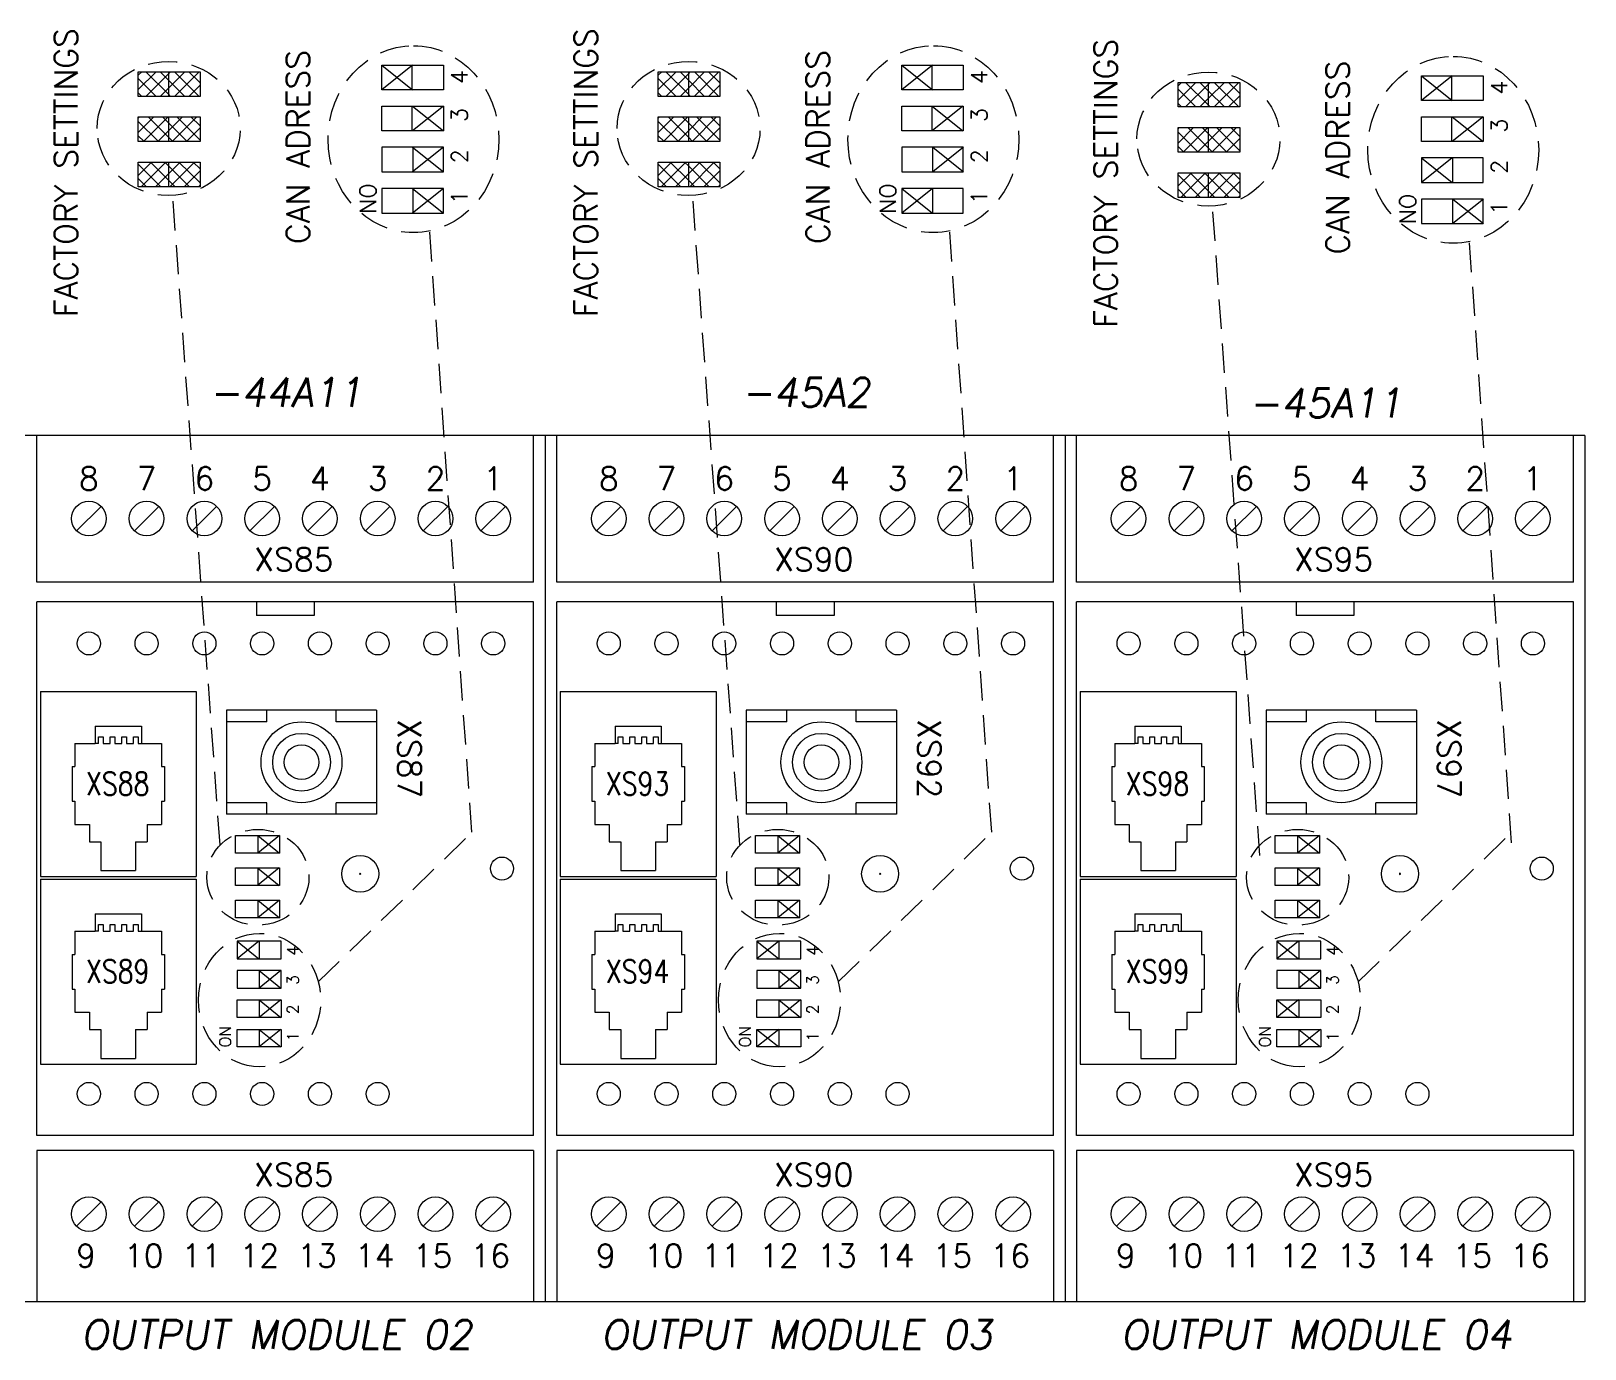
# Model space of a CAD drawing. Extents: x -2993 to 3661, y -4147 to -1441.
# Drawn here: x 1415.2 to 1549.7, y -3437.1 to -3323 of the extents above; entities that cross this region are included whole.
import ezdxf
from ezdxf.enums import TextEntityAlignment as Align

# ---------------------------------------------------------------- set-up
doc = ezdxf.new("R2010")
doc.units = 0
doc.header["$LTSCALE"] = 0.1
doc.header["$MEASUREMENT"] = 0
doc.linetypes.add('DASHED', pattern=[19.05, 12.7, -6.35])
doc.layers.get('0').update_dxf_attribs({"linetype": 'CONTINUOUS'})
doc.styles.get("Standard").update_dxf_attribs({"font": 'simplex.shx'})

msp = doc.modelspace()

# ---------------------------------------------------------------- linework, layer by layer
at = {"linetype": 'Continuous', "lineweight": 13}
for p, q in [((1445.53, -3325.93), (1450.86, -3325.93)), ((1445.53, -3328.06), (1445.53, -3325.93)), ((1448.16, -3328.06), (1448.16, -3325.93)), ((1450.86, -3325.93), (1450.86, -3328.06)), ((1490.53, -3325.93), (1495.86, -3325.93)), ((1490.53, -3328.06), (1490.53, -3325.93)), ((1493.16, -3328.06), (1493.16, -3325.93)), ((1495.86, -3325.93), (1495.86, -3328.06)), ((1424.45, -3326.5), (1429.79, -3326.5)), ((1424.45, -3328.63), (1424.45, -3326.5)), ((1427.09, -3328.63), (1427.09, -3326.5)), ((1429.79, -3326.5), (1429.79, -3328.63)), ((1469.45, -3326.5), (1474.79, -3326.5)), ((1469.45, -3328.63), (1469.45, -3326.5)), ((1472.09, -3328.63), (1472.09, -3326.5)), ((1474.79, -3326.5), (1474.79, -3328.63)), ((1514.45, -3327.42), (1519.79, -3327.42)), ((1514.45, -3329.55), (1514.45, -3327.42)), ((1517.09, -3329.55), (1517.09, -3327.42)), ((1519.79, -3327.42), (1519.79, -3329.55)), ((1535.53, -3326.85), (1540.86, -3326.85)), ((1535.53, -3328.98), (1535.53, -3326.85)), ((1538.16, -3328.98), (1538.16, -3326.85)), ((1540.86, -3326.85), (1540.86, -3328.98)), ((1429.79, -3328.63), (1424.45, -3328.63)), ((1450.86, -3328.06), (1445.53, -3328.06)), ((1474.79, -3328.63), (1469.45, -3328.63)), ((1495.86, -3328.06), (1490.53, -3328.06)), ((1445.53, -3329.48), (1450.86, -3329.48)), ((1445.53, -3331.62), (1445.53, -3329.48)), ((1448.16, -3331.62), (1448.16, -3329.48)), ((1450.86, -3329.48), (1450.86, -3331.62)), ((1490.53, -3329.48), (1495.86, -3329.48)), ((1490.53, -3331.62), (1490.53, -3329.48)), ((1493.16, -3331.62), (1493.16, -3329.48)), ((1495.86, -3329.48), (1495.86, -3331.62)), ((1519.79, -3329.55), (1514.45, -3329.55)), ((1540.86, -3328.98), (1535.53, -3328.98)), ((1424.45, -3330.41), (1429.79, -3330.41)), ((1424.45, -3332.54), (1424.45, -3330.41)), ((1427.09, -3332.54), (1427.09, -3330.41)), ((1429.79, -3330.41), (1429.79, -3332.54)), ((1469.45, -3330.41), (1474.79, -3330.41)), ((1469.45, -3332.54), (1469.45, -3330.41)), ((1472.09, -3332.54), (1472.09, -3330.41)), ((1474.79, -3330.41), (1474.79, -3332.54)), ((1514.45, -3331.33), (1519.79, -3331.33)), ((1514.45, -3333.46), (1514.45, -3331.33)), ((1517.09, -3333.46), (1517.09, -3331.33)), ((1519.79, -3331.33), (1519.79, -3333.46)), ((1535.53, -3330.4), (1540.86, -3330.4)), ((1535.53, -3332.54), (1535.53, -3330.4)), ((1538.16, -3332.54), (1538.16, -3330.4)), ((1540.86, -3330.4), (1540.86, -3332.54)), ((1429.79, -3332.54), (1424.45, -3332.54)), ((1450.86, -3331.62), (1445.53, -3331.62)), ((1474.79, -3332.54), (1469.45, -3332.54)), ((1495.86, -3331.62), (1490.53, -3331.62)), ((1540.86, -3332.54), (1535.53, -3332.54)), ((1450.86, -3333.04), (1445.53, -3333.04)), ((1445.53, -3333.04), (1445.53, -3335.17)), ((1448.23, -3335.17), (1448.23, -3333.04)), ((1450.86, -3335.17), (1450.86, -3333.04)), ((1495.86, -3333.04), (1490.53, -3333.04)), ((1490.53, -3333.04), (1490.53, -3335.17)), ((1493.23, -3335.17), (1493.23, -3333.04)), ((1495.86, -3335.17), (1495.86, -3333.04)), ((1519.79, -3333.46), (1514.45, -3333.46)), ((1540.86, -3333.96), (1535.53, -3333.96)), ((1535.53, -3333.96), (1535.53, -3336.09)), ((1538.23, -3336.09), (1538.23, -3333.96)), ((1540.86, -3336.09), (1540.86, -3333.96)), ((1424.45, -3334.32), (1429.79, -3334.32)), ((1424.45, -3336.46), (1424.45, -3334.32)), ((1427.09, -3336.46), (1427.09, -3334.32)), ((1429.79, -3334.32), (1429.79, -3336.46)), ((1445.53, -3335.17), (1450.86, -3335.17)), ((1469.45, -3334.32), (1474.79, -3334.32)), ((1469.45, -3336.46), (1469.45, -3334.32)), ((1472.09, -3336.46), (1472.09, -3334.32)), ((1474.79, -3334.32), (1474.79, -3336.46)), ((1490.53, -3335.17), (1495.86, -3335.17)), ((1514.45, -3335.24), (1519.79, -3335.24)), ((1514.45, -3337.38), (1514.45, -3335.24)), ((1517.09, -3337.38), (1517.09, -3335.24)), ((1519.79, -3335.24), (1519.79, -3337.38)), ((1429.79, -3336.46), (1424.45, -3336.46)), ((1450.86, -3336.6), (1445.53, -3336.6)), ((1445.53, -3336.6), (1445.53, -3338.73)), ((1448.23, -3338.73), (1448.23, -3336.6)), ((1450.86, -3338.73), (1450.86, -3336.6)), ((1474.79, -3336.46), (1469.45, -3336.46)), ((1495.86, -3336.6), (1490.53, -3336.6)), ((1490.53, -3336.6), (1490.53, -3338.73)), ((1493.23, -3338.73), (1493.23, -3336.6)), ((1495.86, -3338.73), (1495.86, -3336.6)), ((1535.53, -3336.09), (1540.86, -3336.09)), ((1519.79, -3337.38), (1514.45, -3337.38)), ((1540.86, -3337.52), (1535.53, -3337.52)), ((1535.53, -3337.52), (1535.53, -3339.65)), ((1538.23, -3339.65), (1538.23, -3337.52)), ((1540.86, -3339.65), (1540.86, -3337.52)), ((1445.53, -3338.73), (1450.86, -3338.73)), ((1490.53, -3338.73), (1495.86, -3338.73)), ((1535.53, -3339.65), (1540.86, -3339.65)), ((1421, -3384.06), (1421.4, -3384.06)), ((1421, -3384.65), (1421, -3384.06)), ((1421.4, -3384.06), (1421.4, -3384.65)), ((1421.4, -3384.65), (1422.01, -3384.65)), ((1422.01, -3384.06), (1422.42, -3384.06)), ((1422.01, -3384.65), (1422.01, -3384.06)), ((1422.42, -3384.06), (1422.42, -3384.65)), ((1422.42, -3384.65), (1423.03, -3384.65)), ((1423.03, -3384.65), (1423.03, -3384.06)), ((1423.03, -3384.06), (1423.44, -3384.06)), ((1423.44, -3384.06), (1423.44, -3384.65)), ((1423.44, -3384.65), (1424.04, -3384.65)), ((1424.04, -3384.06), (1424.45, -3384.06)), ((1424.04, -3384.65), (1424.04, -3384.06)), ((1424.45, -3384.06), (1424.45, -3384.65)), ((1466, -3384.06), (1466.4, -3384.06)), ((1466, -3384.65), (1466, -3384.06)), ((1466.4, -3384.06), (1466.4, -3384.65)), ((1466.4, -3384.65), (1467.01, -3384.65)), ((1467.01, -3384.06), (1467.42, -3384.06)), ((1467.01, -3384.65), (1467.01, -3384.06)), ((1467.42, -3384.06), (1467.42, -3384.65)), ((1467.42, -3384.65), (1468.03, -3384.65)), ((1468.03, -3384.65), (1468.03, -3384.06)), ((1468.03, -3384.06), (1468.44, -3384.06)), ((1468.44, -3384.06), (1468.44, -3384.65)), ((1468.44, -3384.65), (1469.04, -3384.65)), ((1469.04, -3384.06), (1469.45, -3384.06)), ((1469.04, -3384.65), (1469.04, -3384.06)), ((1469.45, -3384.06), (1469.45, -3384.65)), ((1511, -3384.06), (1511.4, -3384.06)), ((1511, -3384.65), (1511, -3384.06)), ((1511.4, -3384.06), (1511.4, -3384.65)), ((1511.4, -3384.65), (1512.01, -3384.65)), ((1512.01, -3384.06), (1512.42, -3384.06)), ((1512.01, -3384.65), (1512.01, -3384.06)), ((1512.42, -3384.06), (1512.42, -3384.65)), ((1512.42, -3384.65), (1513.03, -3384.65)), ((1513.03, -3384.65), (1513.03, -3384.06)), ((1513.03, -3384.06), (1513.44, -3384.06)), ((1513.44, -3384.06), (1513.44, -3384.65)), ((1513.44, -3384.65), (1514.04, -3384.65)), ((1514.04, -3384.06), (1514.45, -3384.06)), ((1514.04, -3384.65), (1514.04, -3384.06)), ((1514.45, -3384.06), (1514.45, -3384.65)), ((1432.87, -3394.15), (1432.87, -3392.62)), ((1432.87, -3392.62), (1436.68, -3392.62)), ((1432.87, -3392.62), (1436.68, -3392.62)), ((1434.8, -3392.62), (1434.8, -3394.15)), ((1436.68, -3392.62), (1436.68, -3394.15)), ((1477.87, -3394.15), (1477.87, -3392.62)), ((1477.87, -3392.62), (1481.68, -3392.62)), ((1477.87, -3392.62), (1481.68, -3392.62)), ((1479.8, -3392.62), (1479.8, -3394.15)), ((1481.68, -3392.62), (1481.68, -3394.15)), ((1522.87, -3394.15), (1522.87, -3392.62)), ((1522.87, -3392.62), (1526.68, -3392.62)), ((1522.87, -3392.62), (1526.68, -3392.62)), ((1524.8, -3392.62), (1524.8, -3394.15)), ((1526.68, -3392.62), (1526.68, -3394.15)), ((1436.68, -3394.15), (1432.87, -3394.15)), ((1436.68, -3394.15), (1432.87, -3394.15)), ((1481.68, -3394.15), (1477.87, -3394.15)), ((1481.68, -3394.15), (1477.87, -3394.15)), ((1526.68, -3394.15), (1522.87, -3394.15)), ((1526.68, -3394.15), (1522.87, -3394.15)), ((1432.87, -3396.94), (1432.87, -3395.42)), ((1432.87, -3395.42), (1436.68, -3395.42)), ((1432.87, -3395.42), (1436.68, -3395.42)), ((1434.8, -3395.42), (1434.8, -3396.94)), ((1436.68, -3395.42), (1436.68, -3396.94)), ((1477.87, -3396.94), (1477.87, -3395.42)), ((1477.87, -3395.42), (1481.68, -3395.42)), ((1477.87, -3395.42), (1481.68, -3395.42)), ((1479.8, -3395.42), (1479.8, -3396.94)), ((1481.68, -3395.42), (1481.68, -3396.94)), ((1522.87, -3396.94), (1522.87, -3395.42)), ((1522.87, -3395.42), (1526.68, -3395.42)), ((1522.87, -3395.42), (1526.68, -3395.42)), ((1524.8, -3395.42), (1524.8, -3396.94)), ((1526.68, -3395.42), (1526.68, -3396.94)), ((1436.68, -3396.94), (1432.87, -3396.94)), ((1436.68, -3396.94), (1432.87, -3396.94)), ((1481.68, -3396.94), (1477.87, -3396.94)), ((1481.68, -3396.94), (1477.87, -3396.94)), ((1526.68, -3396.94), (1522.87, -3396.94)), ((1526.68, -3396.94), (1522.87, -3396.94)), ((1432.87, -3399.74), (1432.87, -3398.21)), ((1432.87, -3398.21), (1436.68, -3398.21)), ((1432.87, -3398.21), (1436.68, -3398.21)), ((1434.8, -3398.21), (1434.8, -3399.74)), ((1436.68, -3398.21), (1436.68, -3399.74)), ((1477.87, -3399.74), (1477.87, -3398.21)), ((1477.87, -3398.21), (1481.68, -3398.21)), ((1477.87, -3398.21), (1481.68, -3398.21)), ((1479.8, -3398.21), (1479.8, -3399.74)), ((1481.68, -3398.21), (1481.68, -3399.74)), ((1522.87, -3399.74), (1522.87, -3398.21)), ((1522.87, -3398.21), (1526.68, -3398.21)), ((1522.87, -3398.21), (1526.68, -3398.21)), ((1524.8, -3398.21), (1524.8, -3399.74)), ((1526.68, -3398.21), (1526.68, -3399.74)), ((1436.68, -3399.74), (1432.87, -3399.74)), ((1436.68, -3399.74), (1432.87, -3399.74)), ((1481.68, -3399.74), (1477.87, -3399.74)), ((1481.68, -3399.74), (1477.87, -3399.74)), ((1526.68, -3399.74), (1522.87, -3399.74)), ((1526.68, -3399.74), (1522.87, -3399.74)), ((1421, -3400.9), (1421, -3400.31)), ((1421, -3400.31), (1421.4, -3400.31)), ((1421.4, -3400.31), (1421.4, -3400.9)), ((1421.4, -3400.9), (1422.01, -3400.9)), ((1422.01, -3400.31), (1422.42, -3400.31)), ((1422.01, -3400.9), (1422.01, -3400.31)), ((1422.42, -3400.31), (1422.42, -3400.9)), ((1422.42, -3400.9), (1423.03, -3400.9)), ((1423.03, -3400.9), (1423.03, -3400.31)), ((1423.03, -3400.31), (1423.44, -3400.31)), ((1423.44, -3400.31), (1423.44, -3400.9)), ((1423.44, -3400.9), (1424.04, -3400.9)), ((1424.04, -3400.9), (1424.04, -3400.31)), ((1424.04, -3400.31), (1424.45, -3400.31)), ((1424.45, -3400.31), (1424.45, -3400.9)), ((1466, -3400.9), (1466, -3400.31)), ((1466, -3400.31), (1466.4, -3400.31)), ((1466.4, -3400.31), (1466.4, -3400.9)), ((1466.4, -3400.9), (1467.01, -3400.9)), ((1467.01, -3400.31), (1467.42, -3400.31)), ((1467.01, -3400.9), (1467.01, -3400.31)), ((1467.42, -3400.31), (1467.42, -3400.9)), ((1467.42, -3400.9), (1468.03, -3400.9)), ((1468.03, -3400.9), (1468.03, -3400.31)), ((1468.03, -3400.31), (1468.44, -3400.31)), ((1468.44, -3400.31), (1468.44, -3400.9)), ((1468.44, -3400.9), (1469.04, -3400.9)), ((1469.04, -3400.9), (1469.04, -3400.31)), ((1469.04, -3400.31), (1469.45, -3400.31)), ((1469.45, -3400.31), (1469.45, -3400.9)), ((1511, -3400.9), (1511, -3400.31)), ((1511, -3400.31), (1511.4, -3400.31)), ((1511.4, -3400.31), (1511.4, -3400.9)), ((1511.4, -3400.9), (1512.01, -3400.9)), ((1512.01, -3400.31), (1512.42, -3400.31)), ((1512.01, -3400.9), (1512.01, -3400.31)), ((1512.42, -3400.31), (1512.42, -3400.9)), ((1512.42, -3400.9), (1513.03, -3400.9)), ((1513.03, -3400.9), (1513.03, -3400.31)), ((1513.03, -3400.31), (1513.44, -3400.31)), ((1513.44, -3400.31), (1513.44, -3400.9)), ((1513.44, -3400.9), (1514.04, -3400.9)), ((1514.04, -3400.9), (1514.04, -3400.31)), ((1514.04, -3400.31), (1514.45, -3400.31)), ((1514.45, -3400.31), (1514.45, -3400.9)), ((1433, -3401.77), (1433, -3403.29)), ((1436.81, -3401.77), (1433, -3401.77)), ((1434.9, -3401.77), (1434.9, -3403.29)), ((1436.81, -3403.29), (1436.81, -3401.77)), ((1478, -3401.77), (1478, -3403.29)), ((1481.81, -3401.77), (1478, -3401.77)), ((1479.9, -3401.77), (1479.9, -3403.29)), ((1481.81, -3403.29), (1481.81, -3401.77)), ((1523, -3401.77), (1523, -3403.29)), ((1526.81, -3401.77), (1523, -3401.77)), ((1524.9, -3401.77), (1524.9, -3403.29)), ((1526.81, -3403.29), (1526.81, -3401.77)), ((1433, -3403.29), (1436.81, -3403.29)), ((1478, -3403.29), (1481.81, -3403.29)), ((1523, -3403.29), (1526.81, -3403.29)), ((1436.81, -3404.31), (1433, -3404.31)), ((1433, -3404.31), (1433, -3405.83)), ((1434.9, -3404.31), (1434.9, -3405.83)), ((1436.81, -3405.83), (1436.81, -3404.31)), ((1481.81, -3404.31), (1478, -3404.31)), ((1478, -3404.31), (1478, -3405.83)), ((1479.9, -3404.31), (1479.9, -3405.83)), ((1481.81, -3405.83), (1481.81, -3404.31)), ((1526.81, -3404.31), (1523, -3404.31)), ((1523, -3404.31), (1523, -3405.83)), ((1524.9, -3404.31), (1524.9, -3405.83)), ((1526.81, -3405.83), (1526.81, -3404.31)), ((1433, -3405.83), (1436.81, -3405.83)), ((1433, -3408.37), (1433, -3406.85)), ((1433, -3406.85), (1436.81, -3406.85)), ((1434.9, -3406.85), (1434.9, -3408.37)), ((1436.81, -3406.85), (1436.81, -3408.37)), ((1478, -3405.83), (1481.81, -3405.83)), ((1478, -3408.37), (1478, -3406.85)), ((1478, -3406.85), (1481.81, -3406.85)), ((1479.9, -3406.85), (1479.9, -3408.37)), ((1481.81, -3406.85), (1481.81, -3408.37)), ((1523, -3405.83), (1526.81, -3405.83)), ((1523, -3408.37), (1523, -3406.85)), ((1523, -3406.85), (1526.81, -3406.85)), ((1524.9, -3406.85), (1524.9, -3408.37)), ((1526.81, -3406.85), (1526.81, -3408.37)), ((1436.81, -3408.37), (1433, -3408.37)), ((1433, -3409.39), (1436.81, -3409.39)), ((1433, -3410.91), (1433, -3409.39)), ((1434.9, -3409.39), (1434.9, -3410.91)), ((1436.81, -3409.39), (1436.81, -3410.91)), ((1481.81, -3408.37), (1478, -3408.37)), ((1478, -3409.39), (1481.81, -3409.39)), ((1478, -3410.91), (1478, -3409.39)), ((1479.9, -3409.39), (1479.9, -3410.91)), ((1481.81, -3409.39), (1481.81, -3410.91)), ((1526.81, -3408.37), (1523, -3408.37)), ((1523, -3409.39), (1526.81, -3409.39)), ((1523, -3410.91), (1523, -3409.39)), ((1524.9, -3409.39), (1524.9, -3410.91)), ((1526.81, -3409.39), (1526.81, -3410.91)), ((1436.81, -3410.91), (1433, -3410.91)), ((1481.81, -3410.91), (1478, -3410.91)), ((1526.81, -3410.91), (1523, -3410.91))]:
    msp.add_line(p, q, dxfattribs=at)
at = {"color": 7, "lineweight": 13}
for p, q in [((1448.19, -3325.93), (1445.53, -3328.06)), ((1445.53, -3325.93), (1448.19, -3328.06)), ((1493.19, -3325.93), (1490.53, -3328.06)), ((1490.53, -3325.93), (1493.19, -3328.06)), ((1538.19, -3326.85), (1535.53, -3328.98)), ((1535.53, -3326.85), (1538.19, -3328.98)), ((1450.86, -3329.48), (1448.19, -3331.62)), ((1448.19, -3329.48), (1450.86, -3331.62)), ((1495.83, -3329.48), (1493.16, -3331.62)), ((1493.16, -3329.48), (1495.83, -3331.62)), ((1540.86, -3330.4), (1538.19, -3332.54)), ((1538.19, -3330.4), (1540.86, -3332.54)), ((1450.86, -3333.04), (1448.19, -3335.17)), ((1448.19, -3333.04), (1450.86, -3335.17)), ((1495.89, -3333.04), (1493.23, -3335.17)), ((1493.23, -3333.04), (1495.89, -3335.17)), ((1538.19, -3333.96), (1535.53, -3336.09)), ((1535.53, -3333.96), (1538.19, -3336.09)), ((1450.86, -3336.6), (1448.19, -3338.73)), ((1448.19, -3336.6), (1450.86, -3338.73)), ((1493.19, -3336.6), (1490.53, -3338.73)), ((1490.53, -3336.6), (1493.19, -3338.73)), ((1540.89, -3337.52), (1538.23, -3339.65)), ((1538.23, -3337.52), (1540.89, -3339.65)), ((1434.8, -3392.62), (1436.68, -3394.15)), ((1436.68, -3392.62), (1434.8, -3394.15)), ((1479.8, -3392.62), (1481.68, -3394.15)), ((1481.68, -3392.62), (1479.8, -3394.15)), ((1524.8, -3392.62), (1526.68, -3394.15)), ((1526.68, -3392.62), (1524.8, -3394.15)), ((1434.77, -3395.42), (1436.65, -3396.94)), ((1436.65, -3395.42), (1434.77, -3396.94)), ((1479.77, -3395.42), (1481.65, -3396.94)), ((1481.65, -3395.42), (1479.77, -3396.94)), ((1524.77, -3395.42), (1526.65, -3396.94)), ((1526.65, -3395.42), (1524.77, -3396.94)), ((1434.8, -3398.21), (1436.68, -3399.74)), ((1436.68, -3398.21), (1434.8, -3399.74)), ((1479.8, -3398.21), (1481.68, -3399.74)), ((1481.68, -3398.21), (1479.8, -3399.74)), ((1524.8, -3398.21), (1526.68, -3399.74)), ((1526.68, -3398.21), (1524.8, -3399.74)), ((1433, -3401.77), (1434.88, -3403.29)), ((1434.88, -3401.77), (1433, -3403.29)), ((1478, -3401.77), (1479.88, -3403.29)), ((1479.88, -3401.77), (1478, -3403.29)), ((1523, -3401.77), (1524.88, -3403.29)), ((1524.88, -3401.77), (1523, -3403.29)), ((1434.9, -3404.31), (1436.78, -3405.83)), ((1436.78, -3404.31), (1434.9, -3405.83)), ((1479.9, -3404.31), (1481.78, -3405.83)), ((1481.78, -3404.31), (1479.9, -3405.83)), ((1524.9, -3404.31), (1526.78, -3405.83)), ((1526.78, -3404.31), (1524.9, -3405.83)), ((1434.9, -3406.85), (1436.78, -3408.37)), ((1436.78, -3406.85), (1434.9, -3408.37)), ((1479.9, -3406.85), (1481.78, -3408.37)), ((1481.78, -3406.85), (1479.9, -3408.37)), ((1523, -3406.85), (1524.88, -3408.37)), ((1524.88, -3406.85), (1523, -3408.37)), ((1434.9, -3409.39), (1436.78, -3410.91)), ((1436.78, -3409.39), (1434.9, -3410.91)), ((1478, -3409.39), (1479.88, -3410.91)), ((1479.88, -3409.39), (1478, -3410.91)), ((1524.9, -3409.39), (1526.78, -3410.91)), ((1526.78, -3409.39), (1524.9, -3410.91))]:
    msp.add_line(p, q, dxfattribs=at)
at = {"lineweight": 13}
for p, q in [((1424.45, -3326.8), (1424.76, -3326.5)), ((1424.45, -3328.04), (1426, -3326.5)), ((1426, -3328.63), (1424.45, -3327.09)), ((1427.09, -3328.48), (1425.1, -3326.5)), ((1425.1, -3328.63), (1427.09, -3326.65)), ((1427.09, -3327.25), (1426.34, -3326.5)), ((1427.09, -3326.65), (1427.23, -3326.5)), ((1427.09, -3327.88), (1428.47, -3326.5)), ((1428.47, -3328.63), (1427.09, -3327.25)), ((1427.57, -3328.63), (1429.71, -3326.5)), ((1429.71, -3328.63), (1427.58, -3326.5)), ((1429.79, -3327.47), (1428.81, -3326.5)), ((1469.45, -3326.8), (1469.76, -3326.5)), ((1469.45, -3328.04), (1471, -3326.5)), ((1471, -3328.63), (1469.45, -3327.09)), ((1472.09, -3328.48), (1470.1, -3326.5)), ((1470.1, -3328.63), (1472.09, -3326.65)), ((1472.09, -3327.25), (1471.34, -3326.5)), ((1472.09, -3326.65), (1472.23, -3326.5)), ((1472.09, -3327.88), (1473.47, -3326.5)), ((1473.47, -3328.63), (1472.09, -3327.25)), ((1472.57, -3328.63), (1474.71, -3326.5)), ((1474.71, -3328.63), (1472.58, -3326.5)), ((1474.79, -3327.47), (1473.81, -3326.5)), ((1514.45, -3327.72), (1514.76, -3327.42)), ((1514.45, -3328.96), (1516, -3327.42)), ((1517.09, -3329.4), (1515.1, -3327.42)), ((1517.09, -3328.17), (1516.34, -3327.42)), ((1517.09, -3327.57), (1517.23, -3327.42)), ((1517.09, -3328.8), (1518.47, -3327.42)), ((1517.57, -3329.55), (1519.71, -3327.42)), ((1519.71, -3329.55), (1517.58, -3327.42)), ((1519.79, -3328.39), (1518.81, -3327.42)), ((1424.76, -3328.63), (1424.45, -3328.33)), ((1426.34, -3328.63), (1427.09, -3327.88)), ((1427.23, -3328.63), (1427.09, -3328.48)), ((1428.81, -3328.63), (1429.79, -3327.66)), ((1469.76, -3328.63), (1469.45, -3328.33)), ((1471.34, -3328.63), (1472.09, -3327.88)), ((1472.23, -3328.63), (1472.09, -3328.48)), ((1473.81, -3328.63), (1474.79, -3327.66)), ((1516, -3329.55), (1514.45, -3328.01)), ((1515.1, -3329.55), (1517.09, -3327.57)), ((1516.34, -3329.55), (1517.09, -3328.8)), ((1518.47, -3329.55), (1517.09, -3328.17)), ((1518.81, -3329.55), (1519.79, -3328.58)), ((1514.76, -3329.55), (1514.45, -3329.25)), ((1517.23, -3329.55), (1517.09, -3329.4)), ((1424.45, -3330.52), (1424.56, -3330.41)), ((1424.45, -3331.75), (1425.8, -3330.41)), ((1426.2, -3332.54), (1424.45, -3330.8)), ((1424.9, -3332.54), (1427.03, -3330.41)), ((1427.09, -3332.2), (1425.3, -3330.41)), ((1427.09, -3330.96), (1426.54, -3330.41)), ((1427.09, -3331.6), (1428.27, -3330.41)), ((1428.67, -3332.54), (1427.09, -3330.96)), ((1427.38, -3332.54), (1429.51, -3330.41)), ((1429.79, -3332.42), (1427.78, -3330.41)), ((1428.61, -3332.54), (1429.79, -3331.37)), ((1429.79, -3331.18), (1429.01, -3330.41)), ((1469.45, -3330.52), (1469.56, -3330.41)), ((1469.45, -3331.75), (1470.8, -3330.41)), ((1471.2, -3332.54), (1469.45, -3330.8)), ((1469.9, -3332.54), (1472.03, -3330.41)), ((1472.09, -3332.2), (1470.3, -3330.41)), ((1472.09, -3330.96), (1471.54, -3330.41)), ((1472.09, -3331.6), (1473.27, -3330.41)), ((1473.67, -3332.54), (1472.09, -3330.96)), ((1472.38, -3332.54), (1474.51, -3330.41)), ((1474.79, -3332.42), (1472.78, -3330.41)), ((1473.61, -3332.54), (1474.79, -3331.37)), ((1474.79, -3331.18), (1474.01, -3330.41)), ((1514.45, -3331.44), (1514.56, -3331.33)), ((1514.45, -3332.67), (1515.8, -3331.33)), ((1514.9, -3333.46), (1517.03, -3331.33)), ((1517.09, -3333.12), (1515.3, -3331.33)), ((1517.09, -3331.88), (1516.54, -3331.33)), ((1517.09, -3332.52), (1518.27, -3331.33)), ((1517.38, -3333.46), (1519.51, -3331.33)), ((1519.79, -3333.34), (1517.78, -3331.33)), ((1519.79, -3332.1), (1519.01, -3331.33)), ((1424.96, -3332.54), (1424.45, -3332.04)), ((1426.14, -3332.54), (1427.09, -3331.6)), ((1427.43, -3332.54), (1427.09, -3332.2)), ((1469.96, -3332.54), (1469.45, -3332.04)), ((1471.14, -3332.54), (1472.09, -3331.6)), ((1472.43, -3332.54), (1472.09, -3332.2)), ((1516.2, -3333.46), (1514.45, -3331.72)), ((1516.14, -3333.46), (1517.09, -3332.52)), ((1518.67, -3333.46), (1517.09, -3331.88)), ((1518.61, -3333.46), (1519.79, -3332.29)), ((1514.96, -3333.46), (1514.45, -3332.96)), ((1517.43, -3333.46), (1517.09, -3333.12)), ((1424.45, -3335.47), (1425.6, -3334.32)), ((1426.4, -3336.46), (1424.45, -3334.51)), ((1424.7, -3336.46), (1426.83, -3334.32)), ((1427.09, -3335.91), (1425.5, -3334.32)), ((1425.94, -3336.46), (1427.09, -3335.31)), ((1427.09, -3334.67), (1426.74, -3334.32)), ((1427.09, -3335.31), (1428.07, -3334.32)), ((1428.87, -3336.46), (1427.09, -3334.67)), ((1427.18, -3336.46), (1429.31, -3334.32)), ((1429.79, -3336.13), (1427.97, -3334.32)), ((1428.41, -3336.46), (1429.79, -3335.08)), ((1429.79, -3334.9), (1429.21, -3334.32)), ((1469.45, -3335.47), (1470.6, -3334.32)), ((1471.4, -3336.46), (1469.45, -3334.51)), ((1469.7, -3336.46), (1471.83, -3334.32)), ((1472.09, -3335.91), (1470.5, -3334.32)), ((1470.94, -3336.46), (1472.09, -3335.31)), ((1472.09, -3334.67), (1471.74, -3334.32)), ((1472.09, -3335.31), (1473.07, -3334.32)), ((1473.87, -3336.46), (1472.09, -3334.67)), ((1472.18, -3336.46), (1474.31, -3334.32)), ((1474.79, -3336.13), (1472.97, -3334.32)), ((1473.41, -3336.46), (1474.79, -3335.08)), ((1474.79, -3334.9), (1474.21, -3334.32)), ((1514.45, -3336.39), (1515.6, -3335.24)), ((1516.4, -3337.38), (1514.45, -3335.43)), ((1514.7, -3337.38), (1516.83, -3335.24)), ((1517.09, -3336.83), (1515.5, -3335.24)), ((1517.09, -3335.59), (1516.74, -3335.24)), ((1517.09, -3336.23), (1518.07, -3335.24)), ((1518.87, -3337.38), (1517.09, -3335.59)), ((1517.18, -3337.38), (1519.31, -3335.24)), ((1519.79, -3337.05), (1517.97, -3335.24)), ((1519.79, -3335.82), (1519.21, -3335.24)), ((1425.16, -3336.46), (1424.45, -3335.75)), ((1427.63, -3336.46), (1427.09, -3335.91)), ((1429.65, -3336.46), (1429.79, -3336.32)), ((1470.16, -3336.46), (1469.45, -3335.75)), ((1472.63, -3336.46), (1472.09, -3335.91)), ((1474.65, -3336.46), (1474.79, -3336.32)), ((1515.16, -3337.38), (1514.45, -3336.67)), ((1515.94, -3337.38), (1517.09, -3336.23)), ((1517.63, -3337.38), (1517.09, -3336.83)), ((1518.41, -3337.38), (1519.79, -3336)), ((1519.65, -3337.38), (1519.79, -3337.24)), ((1459.67, -3357.98), (1414.67, -3357.98)), ((1459.67, -3357.98), (1414.67, -3357.98)), ((1415.67, -3370.68), (1415.67, -3357.98)), ((1458.67, -3370.68), (1458.67, -3357.98)), ((1459.67, -3357.98), (1459.67, -3432.98)), ((1459.67, -3357.98), (1459.67, -3432.98)), ((1459.67, -3357.98), (1459.67, -3432.98)), ((1459.67, -3357.98), (1459.67, -3432.98)), ((1459.67, -3357.98), (1459.67, -3432.98)), ((1459.67, -3357.98), (1459.67, -3432.98)), ((1459.67, -3357.98), (1459.67, -3432.98)), ((1459.67, -3357.98), (1459.67, -3432.98)), ((1504.67, -3357.98), (1459.67, -3357.98)), ((1504.67, -3357.98), (1459.67, -3357.98)), ((1459.67, -3357.98), (1459.67, -3432.98)), ((1459.67, -3357.98), (1459.67, -3432.98)), ((1459.67, -3357.98), (1459.67, -3432.98)), ((1459.67, -3357.98), (1459.67, -3432.98)), ((1459.67, -3357.98), (1459.67, -3432.98)), ((1459.67, -3357.98), (1459.67, -3432.98)), ((1459.67, -3357.98), (1459.67, -3432.98)), ((1460.67, -3370.68), (1460.67, -3357.98)), ((1503.67, -3370.68), (1503.67, -3357.98)), ((1504.67, -3357.98), (1504.67, -3432.06)), ((1504.67, -3357.98), (1504.67, -3432.06)), ((1504.67, -3357.98), (1504.67, -3432.06)), ((1504.67, -3357.98), (1504.67, -3432.06)), ((1504.67, -3357.98), (1504.67, -3432.06)), ((1549.67, -3357.98), (1504.67, -3357.98)), ((1549.67, -3357.98), (1504.67, -3357.98)), ((1504.67, -3357.98), (1504.67, -3432.98)), ((1504.67, -3357.98), (1504.67, -3432.98)), ((1504.67, -3357.98), (1504.67, -3432.98)), ((1504.67, -3357.98), (1504.67, -3432.98)), ((1504.67, -3357.98), (1504.67, -3432.98)), ((1504.67, -3357.98), (1504.67, -3432.98)), ((1504.67, -3357.98), (1504.67, -3432.98)), ((1505.67, -3370.68), (1505.67, -3357.98)), ((1548.67, -3370.68), (1548.67, -3357.98)), ((1549.67, -3357.98), (1549.67, -3432.98)), ((1421.23, -3364.12), (1419.11, -3366.24)), ((1426.23, -3364.12), (1424.11, -3366.24)), ((1431.23, -3364.12), (1429.11, -3366.24)), ((1436.23, -3364.12), (1434.11, -3366.24)), ((1441.23, -3364.12), (1439.11, -3366.24)), ((1446.23, -3364.12), (1444.11, -3366.24)), ((1451.23, -3364.12), (1449.11, -3366.24)), ((1456.23, -3364.12), (1454.11, -3366.24)), ((1466.23, -3364.12), (1464.11, -3366.24)), ((1471.23, -3364.12), (1469.11, -3366.24)), ((1476.23, -3364.12), (1474.11, -3366.24)), ((1481.23, -3364.12), (1479.11, -3366.24)), ((1486.23, -3364.12), (1484.11, -3366.24)), ((1491.23, -3364.12), (1489.11, -3366.24)), ((1496.23, -3364.12), (1494.11, -3366.24)), ((1501.23, -3364.12), (1499.11, -3366.24)), ((1511.23, -3364.12), (1509.11, -3366.24)), ((1516.23, -3364.12), (1514.11, -3366.24)), ((1521.23, -3364.12), (1519.11, -3366.24)), ((1526.23, -3364.12), (1524.11, -3366.24)), ((1531.23, -3364.12), (1529.11, -3366.24)), ((1536.23, -3364.12), (1534.11, -3366.24)), ((1541.23, -3364.12), (1539.11, -3366.24)), ((1546.23, -3364.12), (1544.11, -3366.24)), ((1459.67, -3370.23), (1459.67, -3420.73)), ((1504.67, -3370.23), (1504.67, -3420.73)), ((1458.67, -3370.68), (1415.67, -3370.68)), ((1503.67, -3370.68), (1460.67, -3370.68)), ((1548.67, -3370.68), (1505.67, -3370.68)), ((1458.67, -3372.38), (1415.67, -3372.38)), ((1415.67, -3418.58), (1415.67, -3372.38)), ((1434.67, -3372.38), (1434.67, -3373.58)), ((1439.67, -3372.38), (1439.67, -3373.58)), ((1458.67, -3418.58), (1458.67, -3372.38)), ((1503.67, -3372.38), (1460.67, -3372.38)), ((1460.67, -3418.58), (1460.67, -3372.38)), ((1479.67, -3372.38), (1479.67, -3373.58)), ((1484.67, -3372.38), (1484.67, -3373.58)), ((1503.67, -3418.58), (1503.67, -3372.38)), ((1548.67, -3372.38), (1505.67, -3372.38)), ((1505.67, -3418.58), (1505.67, -3372.38)), ((1524.67, -3372.38), (1524.67, -3373.58)), ((1529.67, -3372.38), (1529.67, -3373.58)), ((1548.67, -3418.58), (1548.67, -3372.38)), ((1439.67, -3373.58), (1434.67, -3373.58)), ((1484.67, -3373.58), (1479.67, -3373.58)), ((1529.67, -3373.58), (1524.67, -3373.58)), ((1415.97, -3380.15), (1429.47, -3380.15)), ((1415.97, -3380.15), (1415.97, -3396.15)), ((1429.47, -3380.15), (1429.47, -3396.15)), ((1460.97, -3380.15), (1474.47, -3380.15)), ((1460.97, -3380.15), (1460.97, -3396.15)), ((1474.47, -3380.15), (1474.47, -3396.15)), ((1505.97, -3380.15), (1519.47, -3380.15)), ((1505.97, -3380.15), (1505.97, -3396.15)), ((1519.47, -3380.15), (1519.47, -3396.15)), ((1445.08, -3381.77), (1432.08, -3381.77)), ((1432.08, -3381.77), (1432.08, -3390.77)), ((1435.58, -3382.77), (1435.58, -3381.77)), ((1441.58, -3382.77), (1441.58, -3381.77)), ((1445.08, -3381.77), (1445.08, -3390.77)), ((1490.08, -3381.77), (1477.08, -3381.77)), ((1477.08, -3381.77), (1477.08, -3390.77)), ((1480.58, -3382.77), (1480.58, -3381.77)), ((1486.58, -3382.77), (1486.58, -3381.77)), ((1490.08, -3381.77), (1490.08, -3390.77)), ((1535.08, -3381.77), (1522.08, -3381.77)), ((1522.08, -3381.77), (1522.08, -3390.77)), ((1525.58, -3382.77), (1525.58, -3381.77)), ((1531.58, -3382.77), (1531.58, -3381.77)), ((1535.08, -3381.77), (1535.08, -3390.77)), ((1420.72, -3383.15), (1424.72, -3383.15)), ((1420.72, -3383.15), (1420.72, -3384.65)), ((1424.72, -3383.15), (1424.72, -3384.65)), ((1435.58, -3382.77), (1432.08, -3382.77)), ((1445.08, -3382.77), (1441.58, -3382.77)), ((1465.72, -3383.15), (1469.72, -3383.15)), ((1465.72, -3383.15), (1465.72, -3384.65)), ((1469.72, -3383.15), (1469.72, -3384.65)), ((1480.58, -3382.77), (1477.08, -3382.77)), ((1490.08, -3382.77), (1486.58, -3382.77)), ((1510.72, -3383.15), (1514.72, -3383.15)), ((1510.72, -3383.15), (1510.72, -3384.65)), ((1514.72, -3383.15), (1514.72, -3384.65)), ((1525.58, -3382.77), (1522.08, -3382.77)), ((1535.08, -3382.77), (1531.58, -3382.77)), ((1418.97, -3384.65), (1420.72, -3384.65)), ((1418.97, -3384.65), (1418.97, -3386.65)), ((1421, -3384.65), (1420.72, -3384.65)), ((1424.45, -3384.65), (1424.72, -3384.65)), ((1424.72, -3384.65), (1426.47, -3384.65)), ((1426.47, -3384.65), (1426.47, -3386.65)), ((1463.97, -3384.65), (1465.72, -3384.65)), ((1463.97, -3384.65), (1463.97, -3386.65)), ((1466, -3384.65), (1465.72, -3384.65)), ((1469.45, -3384.65), (1469.72, -3384.65)), ((1469.72, -3384.65), (1471.47, -3384.65)), ((1471.47, -3384.65), (1471.47, -3386.65)), ((1508.97, -3384.65), (1510.72, -3384.65)), ((1508.97, -3384.65), (1508.97, -3386.65)), ((1511, -3384.65), (1510.72, -3384.65)), ((1514.45, -3384.65), (1514.72, -3384.65)), ((1514.72, -3384.65), (1516.47, -3384.65)), ((1516.47, -3384.65), (1516.47, -3386.65)), ((1418.72, -3386.65), (1418.97, -3386.65)), ((1418.72, -3386.65), (1418.72, -3389.65)), ((1426.47, -3386.65), (1426.72, -3386.65)), ((1426.72, -3386.65), (1426.72, -3389.65)), ((1463.72, -3386.65), (1463.97, -3386.65)), ((1463.72, -3386.65), (1463.72, -3389.65)), ((1471.47, -3386.65), (1471.72, -3386.65)), ((1471.72, -3386.65), (1471.72, -3389.65)), ((1508.72, -3386.65), (1508.97, -3386.65)), ((1508.72, -3386.65), (1508.72, -3389.65)), ((1516.47, -3386.65), (1516.72, -3386.65)), ((1516.72, -3386.65), (1516.72, -3389.65)), ((1418.72, -3389.65), (1418.97, -3389.65)), ((1418.97, -3389.65), (1418.97, -3391.65)), ((1426.47, -3389.65), (1426.72, -3389.65)), ((1426.47, -3389.65), (1426.47, -3391.65)), ((1435.58, -3389.77), (1432.08, -3389.77)), ((1435.58, -3390.77), (1435.58, -3389.77)), ((1445.08, -3389.77), (1441.58, -3389.77)), ((1441.58, -3390.77), (1441.58, -3389.77)), ((1463.72, -3389.65), (1463.97, -3389.65)), ((1463.97, -3389.65), (1463.97, -3391.65)), ((1471.47, -3389.65), (1471.72, -3389.65)), ((1471.47, -3389.65), (1471.47, -3391.65)), ((1480.58, -3389.77), (1477.08, -3389.77)), ((1480.58, -3390.77), (1480.58, -3389.77)), ((1490.08, -3389.77), (1486.58, -3389.77)), ((1486.58, -3390.77), (1486.58, -3389.77)), ((1508.72, -3389.65), (1508.97, -3389.65)), ((1508.97, -3389.65), (1508.97, -3391.65)), ((1516.47, -3389.65), (1516.72, -3389.65)), ((1516.47, -3389.65), (1516.47, -3391.65)), ((1525.58, -3389.77), (1522.08, -3389.77)), ((1525.58, -3390.77), (1525.58, -3389.77)), ((1535.08, -3389.77), (1531.58, -3389.77)), ((1531.58, -3390.77), (1531.58, -3389.77)), ((1418.97, -3391.65), (1420.22, -3391.65)), ((1420.22, -3391.65), (1420.22, -3393.15)), ((1425.22, -3391.65), (1425.22, -3393.15)), ((1425.22, -3391.65), (1426.47, -3391.65)), ((1445.08, -3390.77), (1432.08, -3390.77)), ((1463.97, -3391.65), (1465.22, -3391.65)), ((1465.22, -3391.65), (1465.22, -3393.15)), ((1470.22, -3391.65), (1470.22, -3393.15)), ((1470.22, -3391.65), (1471.47, -3391.65)), ((1490.08, -3390.77), (1477.08, -3390.77)), ((1508.97, -3391.65), (1510.22, -3391.65)), ((1510.22, -3391.65), (1510.22, -3393.15)), ((1515.22, -3391.65), (1515.22, -3393.15)), ((1515.22, -3391.65), (1516.47, -3391.65)), ((1535.08, -3390.77), (1522.08, -3390.77)), ((1420.22, -3393.15), (1421.22, -3393.15)), ((1421.22, -3393.15), (1421.22, -3395.65)), ((1424.22, -3393.15), (1424.22, -3395.65)), ((1424.22, -3393.15), (1425.22, -3393.15)), ((1465.22, -3393.15), (1466.22, -3393.15)), ((1466.22, -3393.15), (1466.22, -3395.65)), ((1469.22, -3393.15), (1469.22, -3395.65)), ((1469.22, -3393.15), (1470.22, -3393.15)), ((1510.22, -3393.15), (1511.22, -3393.15)), ((1511.22, -3393.15), (1511.22, -3395.65)), ((1514.22, -3393.15), (1514.22, -3395.65)), ((1514.22, -3393.15), (1515.22, -3393.15)), ((1421.22, -3395.65), (1424.22, -3395.65)), ((1466.22, -3395.65), (1469.22, -3395.65)), ((1511.22, -3395.65), (1514.22, -3395.65)), ((1415.97, -3396.15), (1429.47, -3396.15)), ((1415.97, -3396.4), (1415.97, -3412.4)), ((1415.97, -3396.4), (1429.47, -3396.4)), ((1429.47, -3396.4), (1429.47, -3412.4)), ((1460.97, -3396.15), (1474.47, -3396.15)), ((1460.97, -3396.4), (1460.97, -3412.4)), ((1460.97, -3396.4), (1474.47, -3396.4)), ((1474.47, -3396.4), (1474.47, -3412.4)), ((1505.97, -3396.15), (1519.47, -3396.15)), ((1505.97, -3396.4), (1505.97, -3412.4)), ((1505.97, -3396.4), (1519.47, -3396.4)), ((1519.47, -3396.4), (1519.47, -3412.4)), ((1420.72, -3399.4), (1424.72, -3399.4)), ((1420.72, -3399.4), (1420.72, -3400.9)), ((1424.72, -3399.4), (1424.72, -3400.9)), ((1465.72, -3399.4), (1469.72, -3399.4)), ((1465.72, -3399.4), (1465.72, -3400.9)), ((1469.72, -3399.4), (1469.72, -3400.9)), ((1510.72, -3399.4), (1514.72, -3399.4)), ((1510.72, -3399.4), (1510.72, -3400.9)), ((1514.72, -3399.4), (1514.72, -3400.9)), ((1418.97, -3400.9), (1418.97, -3402.9)), ((1418.97, -3400.9), (1420.72, -3400.9)), ((1421, -3400.9), (1420.72, -3400.9)), ((1424.45, -3400.9), (1424.72, -3400.9)), ((1424.72, -3400.9), (1426.47, -3400.9)), ((1426.47, -3400.9), (1426.47, -3402.9)), ((1463.97, -3400.9), (1463.97, -3402.9)), ((1463.97, -3400.9), (1465.72, -3400.9)), ((1466, -3400.9), (1465.72, -3400.9)), ((1469.45, -3400.9), (1469.72, -3400.9)), ((1469.72, -3400.9), (1471.47, -3400.9)), ((1471.47, -3400.9), (1471.47, -3402.9)), ((1508.97, -3400.9), (1508.97, -3402.9)), ((1508.97, -3400.9), (1510.72, -3400.9)), ((1511, -3400.9), (1510.72, -3400.9)), ((1514.45, -3400.9), (1514.72, -3400.9)), ((1514.72, -3400.9), (1516.47, -3400.9)), ((1516.47, -3400.9), (1516.47, -3402.9)), ((1418.72, -3402.9), (1418.72, -3405.9)), ((1418.72, -3402.9), (1418.97, -3402.9)), ((1426.47, -3402.9), (1426.72, -3402.9)), ((1426.72, -3402.9), (1426.72, -3405.9)), ((1463.72, -3402.9), (1463.72, -3405.9)), ((1463.72, -3402.9), (1463.97, -3402.9)), ((1471.47, -3402.9), (1471.72, -3402.9)), ((1471.72, -3402.9), (1471.72, -3405.9)), ((1508.72, -3402.9), (1508.72, -3405.9)), ((1508.72, -3402.9), (1508.97, -3402.9)), ((1516.47, -3402.9), (1516.72, -3402.9)), ((1516.72, -3402.9), (1516.72, -3405.9)), ((1418.72, -3405.9), (1418.97, -3405.9)), ((1418.97, -3405.9), (1418.97, -3407.9)), ((1426.47, -3405.9), (1426.47, -3407.9)), ((1426.47, -3405.9), (1426.72, -3405.9)), ((1463.72, -3405.9), (1463.97, -3405.9)), ((1463.97, -3405.9), (1463.97, -3407.9)), ((1471.47, -3405.9), (1471.47, -3407.9)), ((1471.47, -3405.9), (1471.72, -3405.9)), ((1508.72, -3405.9), (1508.97, -3405.9)), ((1508.97, -3405.9), (1508.97, -3407.9)), ((1516.47, -3405.9), (1516.47, -3407.9)), ((1516.47, -3405.9), (1516.72, -3405.9)), ((1418.97, -3407.9), (1420.22, -3407.9)), ((1420.22, -3407.9), (1420.22, -3409.4)), ((1425.22, -3407.9), (1425.22, -3409.4)), ((1425.22, -3407.9), (1426.47, -3407.9)), ((1463.97, -3407.9), (1465.22, -3407.9)), ((1465.22, -3407.9), (1465.22, -3409.4)), ((1470.22, -3407.9), (1470.22, -3409.4)), ((1470.22, -3407.9), (1471.47, -3407.9)), ((1508.97, -3407.9), (1510.22, -3407.9)), ((1510.22, -3407.9), (1510.22, -3409.4)), ((1515.22, -3407.9), (1515.22, -3409.4)), ((1515.22, -3407.9), (1516.47, -3407.9)), ((1420.22, -3409.4), (1421.22, -3409.4)), ((1421.22, -3409.4), (1421.22, -3411.9)), ((1424.22, -3409.4), (1424.22, -3411.9)), ((1424.22, -3409.4), (1425.22, -3409.4)), ((1465.22, -3409.4), (1466.22, -3409.4)), ((1466.22, -3409.4), (1466.22, -3411.9)), ((1469.22, -3409.4), (1469.22, -3411.9)), ((1469.22, -3409.4), (1470.22, -3409.4)), ((1510.22, -3409.4), (1511.22, -3409.4)), ((1511.22, -3409.4), (1511.22, -3411.9)), ((1514.22, -3409.4), (1514.22, -3411.9)), ((1514.22, -3409.4), (1515.22, -3409.4)), ((1421.22, -3411.9), (1424.22, -3411.9)), ((1466.22, -3411.9), (1469.22, -3411.9)), ((1511.22, -3411.9), (1514.22, -3411.9)), ((1415.97, -3412.4), (1429.47, -3412.4)), ((1460.97, -3412.4), (1474.47, -3412.4)), ((1505.97, -3412.4), (1519.47, -3412.4)), ((1458.67, -3418.58), (1415.67, -3418.58)), ((1503.67, -3418.58), (1460.67, -3418.58)), ((1548.67, -3418.58), (1505.67, -3418.58)), ((1458.67, -3419.88), (1415.67, -3419.88)), ((1415.67, -3419.88), (1415.67, -3432.98)), ((1458.67, -3419.88), (1458.67, -3432.98)), ((1503.67, -3419.88), (1460.67, -3419.88)), ((1460.67, -3419.88), (1460.67, -3432.98)), ((1503.67, -3419.88), (1503.67, -3432.98)), ((1548.67, -3419.88), (1505.67, -3419.88)), ((1505.67, -3419.88), (1505.67, -3432.98)), ((1548.67, -3419.88), (1548.67, -3432.98)), ((1421.23, -3424.32), (1419.11, -3426.44)), ((1426.23, -3424.32), (1424.11, -3426.44)), ((1431.23, -3424.32), (1429.11, -3426.44)), ((1436.23, -3424.32), (1434.11, -3426.44)), ((1441.23, -3424.32), (1439.11, -3426.44)), ((1446.23, -3424.32), (1444.11, -3426.44)), ((1451.23, -3424.32), (1449.11, -3426.44)), ((1456.23, -3424.32), (1454.11, -3426.44)), ((1466.23, -3424.32), (1464.11, -3426.44)), ((1471.23, -3424.32), (1469.11, -3426.44)), ((1476.23, -3424.32), (1474.11, -3426.44)), ((1481.23, -3424.32), (1479.11, -3426.44)), ((1486.23, -3424.32), (1484.11, -3426.44)), ((1491.23, -3424.32), (1489.11, -3426.44)), ((1496.23, -3424.32), (1494.11, -3426.44)), ((1501.23, -3424.32), (1499.11, -3426.44)), ((1511.23, -3424.32), (1509.11, -3426.44)), ((1516.23, -3424.32), (1514.11, -3426.44)), ((1521.23, -3424.32), (1519.11, -3426.44)), ((1526.23, -3424.32), (1524.11, -3426.44)), ((1531.23, -3424.32), (1529.11, -3426.44)), ((1536.23, -3424.32), (1534.11, -3426.44)), ((1541.23, -3424.32), (1539.11, -3426.44)), ((1546.23, -3424.32), (1544.11, -3426.44)), ((1459.67, -3432.98), (1414.67, -3432.98)), ((1459.67, -3432.98), (1458.67, -3432.98)), ((1504.67, -3432.98), (1459.67, -3432.98)), ((1504.67, -3432.98), (1503.67, -3432.98)), ((1549.67, -3432.98), (1504.67, -3432.98)), ((1549.67, -3432.98), (1548.67, -3432.98))]:
    msp.add_line(p, q, dxfattribs=at)
at = {"linetype": 'DASHED', "lineweight": 13, "ltscale": 2}
for p, q in [((1431.53, -3393.43), (1427.43, -3337.21)), ((1476.53, -3393.43), (1472.43, -3337.21)), ((1521.53, -3394.35), (1517.43, -3338.13)), ((1453.32, -3392.33), (1449.68, -3340.28)), ((1498.32, -3392.33), (1494.68, -3340.28)), ((1543.32, -3393.25), (1539.68, -3341.2)), ((1440.03, -3405.29), (1453.32, -3392.33)), ((1485.03, -3405.29), (1498.32, -3392.33)), ((1530.03, -3405.29), (1543.32, -3392.33))]:
    msp.add_line(p, q, dxfattribs=at)
at = {"lineweight": 13}
for centre, radius in [((1420.17, -3365.18), 1.5), ((1425.17, -3365.18), 1.5), ((1430.17, -3365.18), 1.5), ((1435.17, -3365.18), 1.5), ((1440.17, -3365.18), 1.5), ((1445.17, -3365.18), 1.5), ((1450.17, -3365.18), 1.5), ((1455.17, -3365.18), 1.5), ((1465.17, -3365.18), 1.5), ((1470.17, -3365.18), 1.5), ((1475.17, -3365.18), 1.5), ((1480.17, -3365.18), 1.5), ((1485.17, -3365.18), 1.5), ((1490.17, -3365.18), 1.5), ((1495.17, -3365.18), 1.5), ((1500.17, -3365.18), 1.5), ((1510.17, -3365.18), 1.5), ((1515.17, -3365.18), 1.5), ((1520.17, -3365.18), 1.5), ((1525.17, -3365.18), 1.5), ((1530.17, -3365.18), 1.5), ((1535.17, -3365.18), 1.5), ((1540.17, -3365.18), 1.5), ((1545.17, -3365.18), 1.5), ((1420.17, -3375.98), 1), ((1425.17, -3375.98), 1), ((1430.17, -3375.98), 1), ((1435.17, -3375.98), 1), ((1440.17, -3375.98), 1), ((1445.17, -3375.98), 1), ((1450.17, -3375.98), 1), ((1455.17, -3375.98), 1), ((1465.17, -3375.98), 1), ((1470.17, -3375.98), 1), ((1475.17, -3375.98), 1), ((1480.17, -3375.98), 1), ((1485.17, -3375.98), 1), ((1490.17, -3375.98), 1), ((1495.17, -3375.98), 1), ((1500.17, -3375.98), 1), ((1510.17, -3375.98), 1), ((1515.17, -3375.98), 1), ((1520.17, -3375.98), 1), ((1525.17, -3375.98), 1), ((1530.17, -3375.98), 1), ((1535.17, -3375.98), 1), ((1540.17, -3375.98), 1), ((1545.17, -3375.98), 1), ((1438.58, -3386.27), 2.5), ((1483.58, -3386.27), 2.5), ((1528.58, -3386.27), 2.5), ((1443.66, -3395.93), 1.6), ((1455.93, -3395.48), 1), ((1488.66, -3395.93), 1.6), ((1500.93, -3395.48), 1), ((1533.66, -3395.93), 1.6), ((1545.93, -3395.48), 1), ((1420.17, -3414.98), 1), ((1425.17, -3414.98), 1), ((1430.17, -3414.98), 1), ((1435.17, -3414.98), 1), ((1440.17, -3414.98), 1), ((1445.17, -3414.98), 1), ((1465.17, -3414.98), 1), ((1470.17, -3414.98), 1), ((1475.17, -3414.98), 1), ((1480.17, -3414.98), 1), ((1485.17, -3414.98), 1), ((1490.17, -3414.98), 1), ((1510.17, -3414.98), 1), ((1515.17, -3414.98), 1), ((1520.17, -3414.98), 1), ((1525.17, -3414.98), 1), ((1530.17, -3414.98), 1), ((1535.17, -3414.98), 1), ((1420.17, -3425.38), 1.5), ((1425.17, -3425.38), 1.5), ((1430.17, -3425.38), 1.5), ((1435.17, -3425.38), 1.5), ((1440.17, -3425.38), 1.5), ((1445.17, -3425.38), 1.5), ((1450.17, -3425.38), 1.5), ((1455.17, -3425.38), 1.5), ((1465.17, -3425.38), 1.5), ((1470.17, -3425.38), 1.5), ((1475.17, -3425.38), 1.5), ((1480.17, -3425.38), 1.5), ((1485.17, -3425.38), 1.5), ((1490.17, -3425.38), 1.5), ((1495.17, -3425.38), 1.5), ((1500.17, -3425.38), 1.5), ((1510.17, -3425.38), 1.5), ((1515.17, -3425.38), 1.5), ((1520.17, -3425.38), 1.5), ((1525.17, -3425.38), 1.5), ((1530.17, -3425.38), 1.5), ((1535.17, -3425.38), 1.5), ((1540.17, -3425.38), 1.5), ((1545.17, -3425.38), 1.5)]:
    msp.add_circle(centre, radius, dxfattribs=at)
at = {"linetype": 'Continuous', "lineweight": 13}
for centre, radius in [((1438.58, -3386.27), 3.5), ((1483.58, -3386.27), 3.5), ((1528.58, -3386.27), 3.5), ((1438.58, -3386.27), 1.5), ((1483.58, -3386.27), 1.5), ((1528.58, -3386.27), 1.5)]:
    msp.add_circle(centre, radius, dxfattribs=at)
at = {"lineweight": 13}
for centre, start, end in [((1443.66, -3395.93), 0, 180), ((1443.66, -3395.93), 180, 0), ((1488.66, -3395.93), 0, 180), ((1488.66, -3395.93), 180, 0), ((1533.66, -3395.93), 0, 180), ((1533.66, -3395.93), 180, 0)]:
    msp.add_arc(centre, 0.05, start, end, dxfattribs=at)
at = {"linetype": 'DASHED', "lineweight": 13, "ltscale": 2}
for centre, major_axis, ratio in [((1448.27, -3332.34), (0, 8.09), 0.914373), ((1493.27, -3332.34), (0, 8.09), 0.914373), ((1427.08, -3331.41), (-6.19, 0.01), 0.938062), ((1472.08, -3331.41), (-6.19, 0.01), 0.938062), ((1538.27, -3333.26), (0, 8.09), 0.914373), ((1517.08, -3332.33), (-6.19, 0.01), 0.938062), ((1434.8, -3396.23), (4.42, -0.01), 0.938062), ((1479.8, -3396.23), (4.42, -0.01), 0.938062), ((1524.8, -3396.23), (4.42, -0.01), 0.938062), ((1434.95, -3406.86), (0, -5.78), 0.914373), ((1479.95, -3406.86), (0, -5.78), 0.914373), ((1524.95, -3406.86), (0, -5.78), 0.914373)]:
    msp.add_ellipse(centre, major_axis=major_axis, ratio=ratio, dxfattribs=at)

# ---------------------------------------------------------------- texts
at = {"lineweight": 13, "text_generation_flag": 6}
for s, p in [('FACTORY SETTINGS', (1419.19, -3347.75)), ('FACTORY SETTINGS', (1464.19, -3347.75)), ('FACTORY SETTINGS', (1509.19, -3348.67)), ('CAN ADRESS', (1439.27, -3341.41)), ('CAN ADRESS', (1484.27, -3341.41)), ('CAN ADRESS', (1529.27, -3342.33))]:
    msp.add_text(s, height=2, rotation=270, dxfattribs=at).set_placement(p)
at = {"linetype": 'Continuous', "lineweight": 13, "text_generation_flag": 6}
for s, p in [('4', (1452.94, -3327.56)), ('4', (1497.94, -3327.56)), ('4', (1542.94, -3328.48)), ('3', (1452.94, -3330.85)), ('3', (1497.94, -3330.85)), ('3', (1542.94, -3331.77)), ('2', (1452.94, -3334.41)), ('2', (1497.94, -3334.41)), ('2', (1542.94, -3335.33)), ('1', (1452.94, -3337.96)), ('1', (1497.94, -3337.96)), ('1', (1542.94, -3338.88))]:
    msp.add_text(s, height=1.4, rotation=270, dxfattribs=at).set_placement(p)
at = {"linetype": 'Continuous', "lineweight": 13}
for s, height, rotation, p in [('ON', 1.4, 270, (1443.63, -3336.16)), ('ON', 1.4, 270, (1488.63, -3336.16)), ('ON', 1.4, 270, (1533.63, -3337.07)), ('4', 1, 90, (1438.33, -3403.01)), ('4', 1, 90, (1483.33, -3403.01)), ('4', 1, 90, (1528.33, -3403.01)), ('3', 1, 90, (1438.33, -3405.55)), ('3', 1, 90, (1483.33, -3405.55)), ('3', 1, 90, (1528.33, -3405.55)), ('2', 1, 90, (1438.33, -3408.09)), ('2', 1, 90, (1483.33, -3408.09)), ('2', 1, 90, (1528.33, -3408.09)), ('ON', 1, 90, (1432.47, -3410.96)), ('ON', 1, 90, (1477.47, -3410.96)), ('ON', 1, 90, (1522.47, -3410.96)), ('1', 1, 90, (1438.33, -3410.44)), ('1', 1, 90, (1483.33, -3410.44)), ('1', 1, 90, (1528.33, -3410.44))]:
    msp.add_text(s, height=height, rotation=rotation, dxfattribs=at).set_placement(p)
at = {"lineweight": 13, "oblique": 10, "text_generation_flag": 6}
for s, p in [('-44A11', (1437.22, -3355.51)), ('-45A2', (1482.22, -3355.51)), ('-45A11', (1527.22, -3356.43)), ('OUTPUT MODULE 02', (1436.42, -3437.05)), ('OUTPUT MODULE 03', (1481.42, -3437.05)), ('OUTPUT MODULE 04', (1526.42, -3437.05))]:
    msp.add_text(s, height=2.5, rotation=180, dxfattribs=at).set_placement(p, align=Align.CENTER)
at = {"lineweight": 13, "text_generation_flag": 6}
for s, p in [('8', (1420.17, -3362.71)), ('7', (1425.17, -3362.71)), ('6', (1430.17, -3362.71)), ('5', (1435.17, -3362.71)), ('4', (1440.17, -3362.71)), ('3', (1445.17, -3362.71)), ('2', (1450.17, -3362.71)), ('1', (1455.17, -3362.71)), ('8', (1465.17, -3362.71)), ('7', (1470.17, -3362.71)), ('6', (1475.17, -3362.71)), ('5', (1480.17, -3362.71)), ('4', (1485.17, -3362.71)), ('3', (1490.17, -3362.71)), ('2', (1495.17, -3362.71)), ('1', (1500.17, -3362.71)), ('8', (1510.17, -3362.71)), ('7', (1515.17, -3362.71)), ('6', (1520.17, -3362.71)), ('5', (1525.17, -3362.71)), ('4', (1530.17, -3362.71)), ('3', (1535.17, -3362.71)), ('2', (1540.17, -3362.71)), ('1', (1545.17, -3362.71)), ('XS85', (1437.92, -3369.71)), ('XS90', (1482.92, -3369.71)), ('XS95', (1527.92, -3369.71)), ('XS85', (1437.92, -3422.96)), ('XS90', (1482.92, -3422.96)), ('XS95', (1527.92, -3422.96)), ('9', (1419.92, -3429.98)), ('10', (1424.92, -3429.98)), ('11', (1429.92, -3429.98)), ('12', (1434.92, -3429.98)), ('13', (1439.92, -3429.98)), ('14', (1444.92, -3429.98)), ('15', (1449.92, -3429.98)), ('16', (1454.92, -3429.98)), ('9', (1464.92, -3429.98)), ('10', (1469.92, -3429.98)), ('11', (1474.92, -3429.98)), ('12', (1479.92, -3429.98)), ('13', (1484.92, -3429.98)), ('14', (1489.92, -3429.98)), ('15', (1494.92, -3429.98)), ('16', (1499.92, -3429.98)), ('9', (1509.92, -3429.98)), ('10', (1514.92, -3429.98)), ('11', (1519.92, -3429.98)), ('12', (1524.92, -3429.98)), ('13', (1529.92, -3429.98)), ('14', (1534.92, -3429.98)), ('15', (1539.92, -3429.98)), ('16', (1544.92, -3429.98))]:
    msp.add_text(s, height=2, rotation=180, dxfattribs=at).set_placement(p, align=Align.CENTER)
at = {"lineweight": 13}
for s, p in [('XS87', (1447.92, -3385.96)), ('XS92', (1492.92, -3385.96)), ('XS97', (1537.92, -3385.96))]:
    msp.add_text(s, height=2, rotation=270, dxfattribs=at).set_placement(p, align=Align.MIDDLE_CENTER)
at = {"lineweight": 13, "text_generation_flag": 6, "width": 0.8}
for s, p in [('XS88', (1422.67, -3388.12)), ('XS93', (1467.67, -3388.12)), ('XS98', (1512.67, -3388.12)), ('XS89', (1422.67, -3404.37)), ('XS94', (1467.67, -3404.37)), ('XS99', (1512.67, -3404.37))]:
    msp.add_text(s, height=2, rotation=180, dxfattribs=at).set_placement(p, align=Align.MIDDLE_CENTER)

doc.saveas('drawing.dxf')
